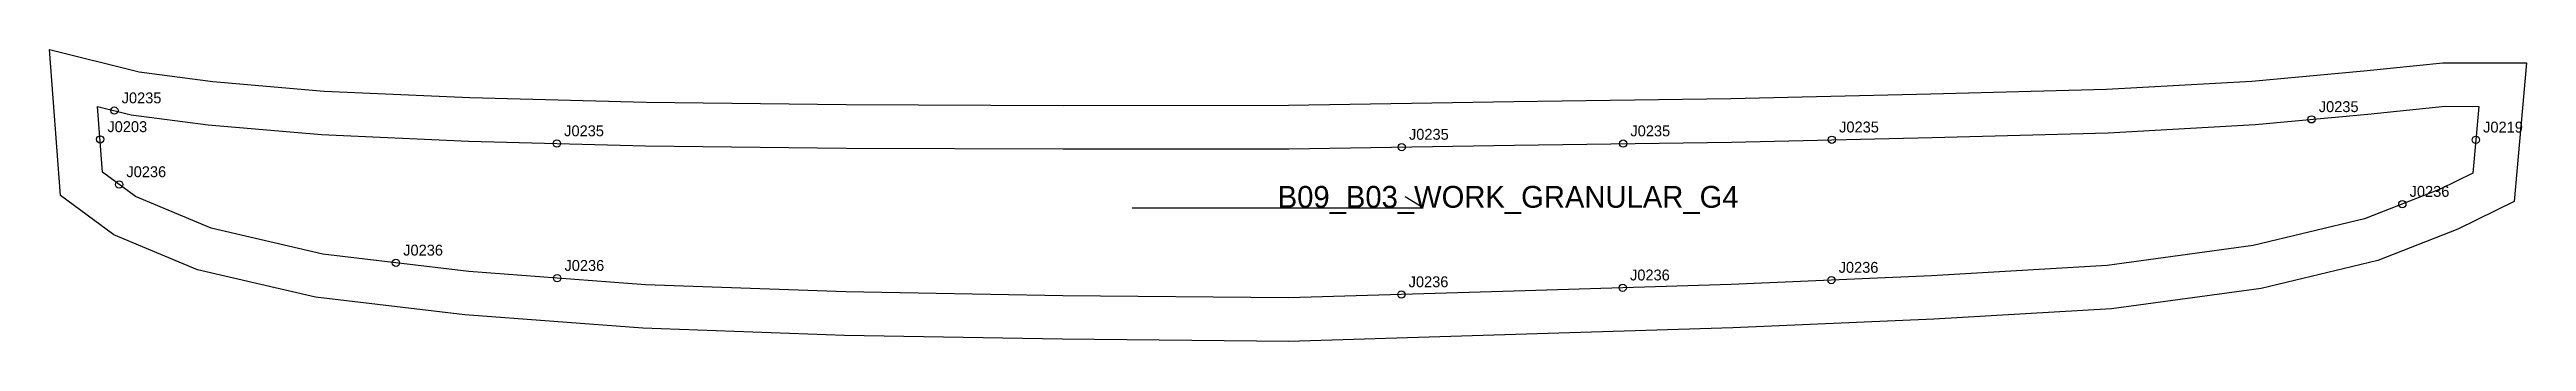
# Model space of a CAD drawing. Header units: millimetres. Extents: x -13 to 667, y -65 to 16.
import ezdxf

# ---------------------------------------------------------------- set-up
doc = ezdxf.new("R2010")
doc.units = ezdxf.units.MM
for name, color, linetype in [('CUT', 1, 'Continuous'), ('GRAIN', 3, 'Continuous'), ('LABEL', 7, 'Continuous'), ('NOTCH', 2, 'Continuous'), ('SEW', 5, 'Continuous')]:
    doc.layers.add(name, color=color, linetype=linetype)

msp = doc.modelspace()

# ---------------------------------------------------------------- linework, layer by layer
at = {"layer": 'CUT'}
msp.add_lwpolyline([(-13.22, 15.69), (11.45, 9.5), (31.69, 6.83), (62.29, 4.22), (102.32, 2.44), (150.75, 1.14), (205.75, 0.54), (265.36, 0.3), (327.26, 0.31), (389.19, 1.33), (448.83, 2.2), (503.82, 3.45), (552.04, 4.73), (592.01, 7), (622.74, 9.79), (644.49, 12.03), (667.47, 11.96), (664.11, -26.18), (648.57, -33.8), (626.6, -42.44), (594.58, -50.08), (553.42, -55.71), (504.57, -58.6), (449.39, -61), (389.66, -62.82), (327.39, -64.73), (265.08, -64.11), (205.27, -63.08), (149.86, -61.09), (100.88, -57.4), (59.85, -52.5), (27.48, -44.96), (4.46, -35.33), (-10.18, -24.53), (-13.22, 15.69)], close=True, dxfattribs=at)
at = {"layer": 'GRAIN'}
for p, q in [((364.3, -27.89), (359.3, -24.89)), ((284.3, -27.89), (364.3, -27.89))]:
    msp.add_line(p, q, dxfattribs=at)
at = {"layer": 'NOTCH'}
for centre in [(4.6, -1.15), (608.4, -3.56), (0.68, -9.07), (126.21, -10.21), (358.37, -11.18), (419.22, -10.23), (476.58, -9.17), (653.56, -9.19), (5.9, -21.48), (633.36, -26.89), (81.98, -43.06), (126.29, -47.28), (476.45, -47.81), (358.28, -51.78), (419.12, -49.91)]:
    msp.add_circle(centre, 1, dxfattribs=at)
at = {"layer": 'SEW'}
msp.add_lwpolyline([(0, 0), (9.19, -2.31), (30.39, -5.11), (61.52, -7.76), (101.89, -9.55), (150.52, -10.86), (205.66, -11.46), (265.34, -11.7), (327.36, -11.69), (389.38, -10.67), (449.05, -9.8), (504.11, -8.55), (552.54, -7.26), (592.9, -4.97), (623.9, -2.15), (645.09, 0.03), (654.37, 0), (652.75, -18.38), (643.72, -22.81), (623, -30.97), (592.37, -38.27), (552.25, -43.76), (503.95, -46.62), (448.94, -49), (389.29, -50.83), (327.27, -52.73), (265.25, -52.11), (205.59, -51.08), (150.53, -49.11), (102.04, -45.46), (61.93, -40.66), (31.19, -33.5), (10.42, -24.82), (1.37, -18.14)], close=True, dxfattribs=at)

# ---------------------------------------------------------------- texts
at = {"layer": 'LABEL'}
for s, height, p in [('J0235', 3, (6.6, 0.85)), ('J0235', 3, (610.4, -1.56)), ('J0203', 3, (2.68, -7.07)), ('J0235', 3, (128.21, -8.21)), ('J0235', 3, (360.37, -9.18)), ('J0235', 3, (421.22, -8.23)), ('J0235', 3, (478.58, -7.17)), ('J0219', 3, (655.56, -7.19)), ('J0236', 3, (7.9, -19.48)), ('B09_B03_WORK_GRANULAR_G4', 6, (324.3, -27.89)), ('J0236', 3, (635.36, -24.89)), ('J0236', 3, (83.98, -41.06)), ('J0236', 3, (128.29, -45.28)), ('J0236', 3, (360.28, -49.78)), ('J0236', 3, (421.12, -47.91)), ('J0236', 3, (478.45, -45.81))]:
    msp.add_text(s, height=height, dxfattribs=at).set_placement(p)

doc.saveas('drawing.dxf')
